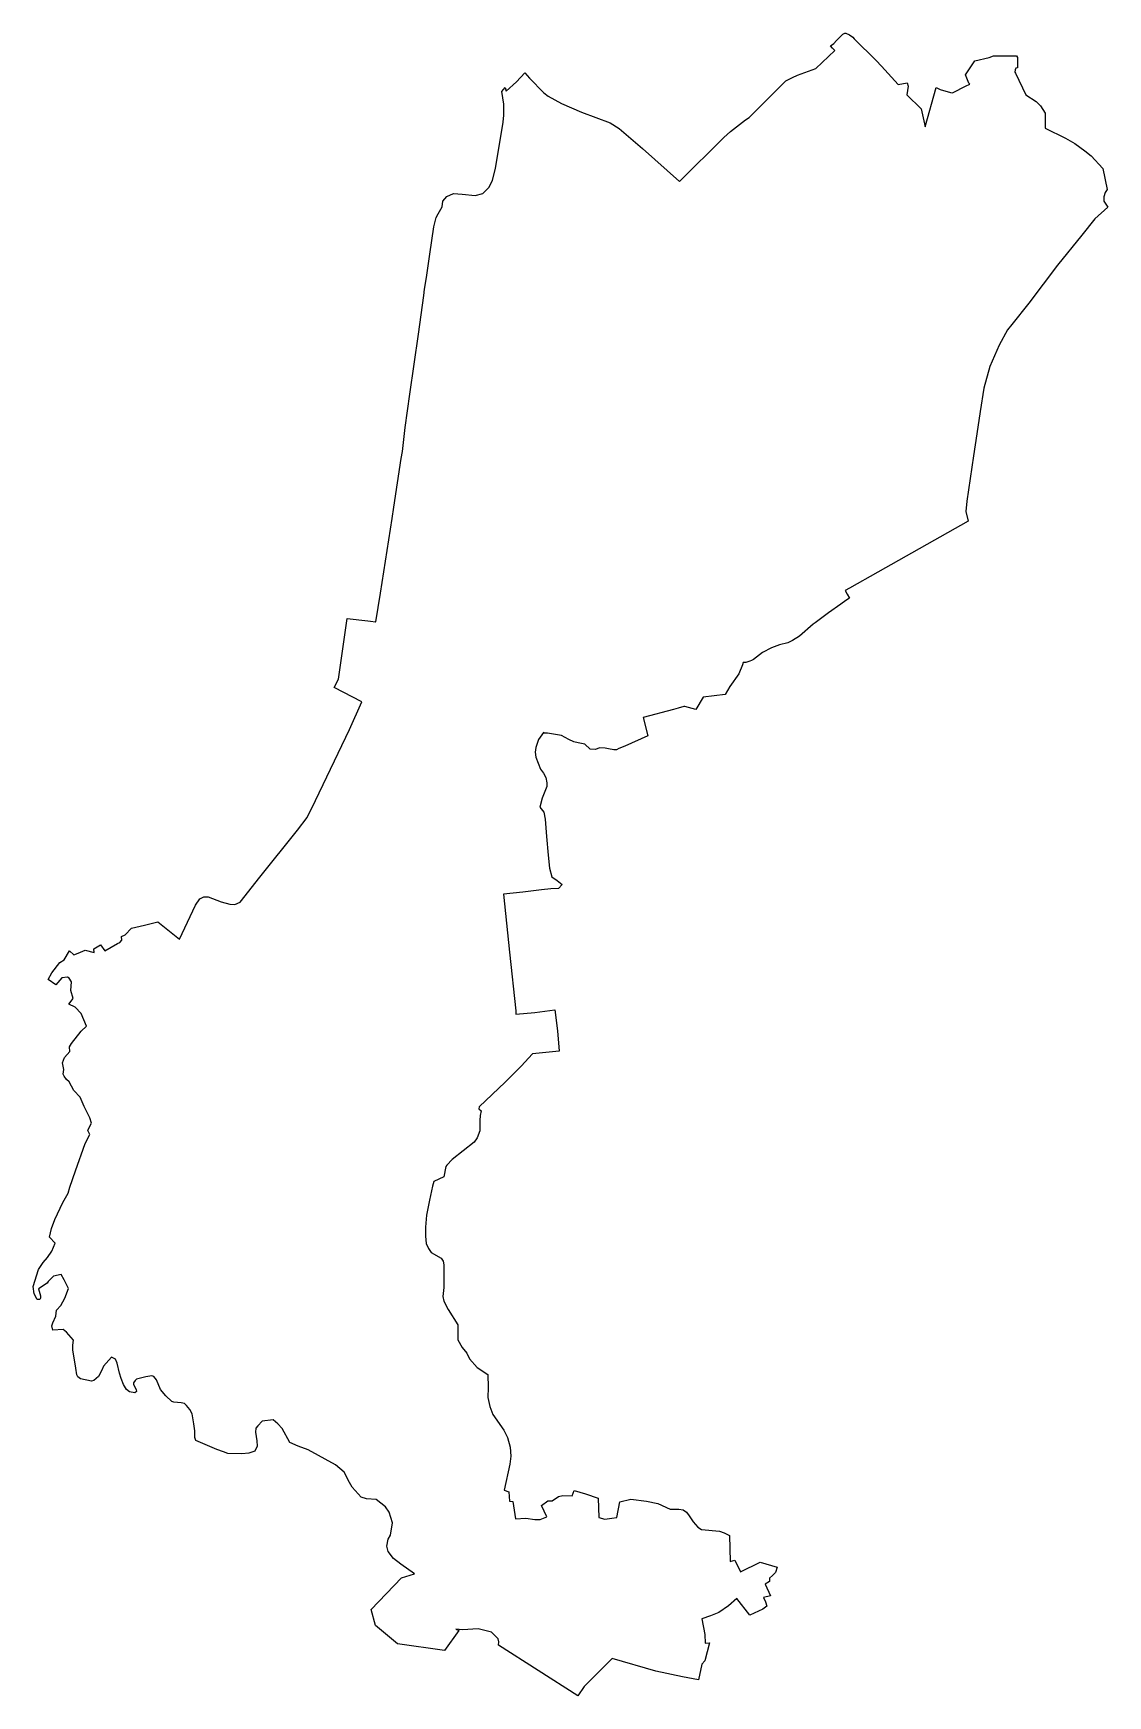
# Model space of a CAD drawing. Header units: metres. Extents: x -30848 to -28909, y -46826 to -43827.
import ezdxf

# ---------------------------------------------------------------- set-up
doc = ezdxf.new("R2010")
doc.units = ezdxf.units.M
doc.header["$MEASUREMENT"] = 0

msp = doc.modelspace()

# ---------------------------------------------------------------- linework, layer by layer
msp.add_lwpolyline([(-29635.5, -46731), (-29628, -46730.5), (-29636.5, -46763.3), (-29641.8, -46769.3), (-29647.5, -46797.2), (-29676.5, -46792.2), (-29724.7, -46781.9), (-29803.5, -46759), (-29854.1, -46809.5), (-29865.6, -46826.2), (-30008.4, -46734.8), (-30007.8, -46729.1), (-30009.1, -46723.2), (-30021, -46711.2), (-30045.6, -46705.3), (-30073.3, -46707), (-30085.7, -46706.3), (-30080.2, -46708.5), (-30106.3, -46744.3), (-30190.9, -46732.6), (-30230.4, -46699.5), (-30238.2, -46670.3), (-30183.4, -46613.6), (-30160.3, -46606.5), (-30184.7, -46588.6), (-30198.1, -46578.3), (-30208, -46566.2), (-30210.2, -46556.5), (-30207.6, -46543.9), (-30203.3, -46536.5), (-30200, -46514.5), (-30206, -46494.8), (-30212.3, -46485.3), (-30229.6, -46472), (-30246.8, -46471), (-30256.6, -46467.8), (-30272.4, -46449.7), (-30277.5, -46441.2), (-30287.3, -46422.7), (-30302.9, -46409.6), (-30352.2, -46382.3), (-30370.4, -46375.8), (-30385.3, -46369.3), (-30399, -46344.1), (-30406.8, -46335.8), (-30415.1, -46328.5), (-30434.8, -46330.8), (-30442.9, -46339.1), (-30446.6, -46343.2), (-30447.1, -46350.5), (-30444.7, -46366.6), (-30444.3, -46376.2), (-30448.2, -46385), (-30458.9, -46388.5), (-30471.5, -46389.8), (-30496.9, -46389), (-30504.7, -46386.4), (-30516.8, -46381.7), (-30554.7, -46365.8), (-30556.7, -46360.2), (-30556.5, -46348.3), (-30558.1, -46335.6), (-30561.4, -46317.4), (-30565.3, -46309.8), (-30571.6, -46302.5), (-30575.5, -46298.8), (-30581.3, -46297.6), (-30594.3, -46296.8), (-30597.9, -46295.2), (-30609.1, -46284.9), (-30618.5, -46273.8), (-30625.9, -46256.5), (-30630.4, -46250.3), (-30633.9, -46248.9), (-30645, -46250.8), (-30661.9, -46254.9), (-30664.5, -46257.4), (-30667.5, -46261.8), (-30667, -46264.8), (-30662.7, -46273.5), (-30661.9, -46277.2), (-30665, -46279.8), (-30674.7, -46278), (-30680.1, -46273.6), (-30685.3, -46264.9), (-30689.5, -46254.1), (-30692.4, -46244.1), (-30696.5, -46226.4), (-30700, -46219), (-30706.7, -46215.5), (-30721.4, -46231.4), (-30724.1, -46238.7), (-30730.4, -46250.5), (-30738.6, -46257.3), (-30743.2, -46258.9), (-30762.7, -46254.5), (-30767.7, -46251.1), (-30769.5, -46247.5), (-30771.4, -46235), (-30776.8, -46202.4), (-30776.6, -46194.4), (-30776.1, -46188.8), (-30775.7, -46184.7), (-30788.3, -46170.5), (-30794.4, -46165.2), (-30812.6, -46166.5), (-30814.6, -46158.8), (-30812.9, -46153.3), (-30807.6, -46141.6), (-30805.9, -46130.5), (-30798.2, -46122.1), (-30791.3, -46108.9), (-30784.6, -46091.3), (-30792.1, -46075.9), (-30797.9, -46066.4), (-30811.6, -46069.3), (-30815.3, -46073), (-30821.1, -46079), (-30823, -46081.8), (-30838.7, -46091.9), (-30834.8, -46104.5), (-30834.9, -46108.8), (-30836.3, -46111.4), (-30840.9, -46111.3), (-30846.3, -46100.9), (-30848.1, -46087.9), (-30838.5, -46057.4), (-30830.4, -46044.6), (-30822.7, -46035.3), (-30814.3, -46024.3), (-30808.8, -46010), (-30819.1, -45998.6), (-30815.4, -45983.2), (-30809.1, -45966.8), (-30794.7, -45936.3), (-30785.4, -45919.4), (-30782.2, -45908.6), (-30771.9, -45879.5), (-30754.7, -45829.9), (-30746.1, -45813.4), (-30749.6, -45806.4), (-30748.5, -45803.2), (-30743.2, -45793.2), (-30746.3, -45783.6), (-30756.5, -45763), (-30763.4, -45746.2), (-30775, -45734.3), (-30783.1, -45718.4), (-30788.1, -45714.7), (-30792.2, -45708.6), (-30794.1, -45704.8), (-30793, -45696.7), (-30795.2, -45684.4), (-30791.9, -45674.9), (-30782.4, -45664.1), (-30782.5, -45655.3), (-30779.3, -45649.4), (-30761.7, -45627.3), (-30751.9, -45618.5), (-30761.8, -45595.7), (-30772.2, -45584.1), (-30783.9, -45578.7), (-30776.2, -45568.4), (-30780.4, -45553.7), (-30779, -45538), (-30783.1, -45531.9), (-30786.5, -45529.7), (-30796.4, -45531.1), (-30807.3, -45543.4), (-30821.5, -45533.9), (-30814.5, -45521.8), (-30800.3, -45503.7), (-30792.1, -45498.6), (-30783, -45482.5), (-30775.1, -45489.3), (-30767.2, -45486.5), (-30754.6, -45481), (-30738.4, -45485.1), (-30739, -45478.7), (-30726.6, -45471.8), (-30719, -45482.1), (-30695.9, -45469.3), (-30692, -45467.4), (-30688.3, -45463.4), (-30689.1, -45456.7), (-30682.5, -45453.3), (-30670.8, -45441.3), (-30647.6, -45435.8), (-30623.1, -45430.2), (-30584.3, -45461.2), (-30555.5, -45399.9), (-30547.6, -45388.5), (-30540.3, -45384.7), (-30532.6, -45384.7), (-30509, -45393.7), (-30493.7, -45398.4), (-30484.2, -45398.7), (-30475, -45394.6), (-30439.2, -45349.7), (-30371.5, -45264.8), (-30354.1, -45241.6), (-30338.7, -45211.4), (-30277.3, -45083.1), (-30255.5, -45033.3), (-30305.2, -45007.1), (-30297.6, -44992.1), (-30281.7, -44882.8), (-30244.5, -44887.3), (-30239.7, -44887.9), (-30230.4, -44888.9), (-30229.7, -44889), (-30221.7, -44837.1), (-30200.3, -44702.4), (-30197.5, -44682), (-30184, -44594), (-30182, -44581.7), (-30177.2, -44538.4), (-30168.4, -44477.9), (-30152.9, -44370.1), (-30143.4, -44300.1), (-30142.1, -44288.7), (-30138.8, -44267.6), (-30132.3, -44225.8), (-30125.1, -44176.3), (-30121.3, -44159.6), (-30117.8, -44152.6), (-30110.1, -44140.2), (-30109, -44130.3), (-30101.9, -44121.6), (-30090.1, -44116.4), (-30074.4, -44117.2), (-30050.5, -44119.8), (-30036.7, -44116.1), (-30025.5, -44105), (-30019.2, -44091.9), (-30014.1, -44071.3), (-30000.3, -43987.3), (-29999.2, -43975.1), (-29999, -43955.2), (-30002.5, -43931.9), (-29996.7, -43925.2), (-29994.9, -43931.8), (-29976.4, -43914.8), (-29960.9, -43898.2), (-29952.7, -43908.3), (-29926.7, -43934.4), (-29918.8, -43940.4), (-29895, -43953.9), (-29858.7, -43969.4), (-29807.3, -43988.9), (-29790.9, -43998.8), (-29748.6, -44034.7), (-29682, -44094.7), (-29601.9, -44015.4), (-29590.1, -44004.1), (-29563.2, -43983), (-29556.2, -43979), (-29490, -43913.2), (-29478, -43907.2), (-29469.1, -43902.8), (-29435.8, -43890.6), (-29401.9, -43858.2), (-29405.7, -43854), (-29409.4, -43850), (-29403.4, -43845.6), (-29398.9, -43840.4), (-29387.5, -43829), (-29386.1, -43828.1), (-29385.2, -43827.5), (-29383.5, -43827.1), (-29381.9, -43827.2), (-29375.3, -43829.7), (-29369.3, -43834.2), (-29366.6, -43836.9), (-29327.1, -43876.4), (-29317.8, -43886.4), (-29287.5, -43919.4), (-29271.5, -43916.6), (-29269.4, -43922.5), (-29271.9, -43938.4), (-29245.7, -43963.6), (-29239, -43996.1), (-29218.7, -43924.7), (-29211.6, -43928.6), (-29193.3, -43934.1), (-29189.2, -43934.5), (-29188.1, -43933.9), (-29166.2, -43922.6), (-29157.9, -43918.9), (-29160.2, -43917), (-29165.8, -43902.4), (-29149.2, -43876.9), (-29123.3, -43870.7), (-29115.2, -43867.6), (-29073.9, -43867.8), (-29071.9, -43871.1), (-29072.4, -43889.6), (-29075.4, -43890.2), (-29076.4, -43892.9), (-29077.1, -43897.4), (-29075.8, -43899.3), (-29057.3, -43937.9), (-29038.4, -43950), (-29030.4, -43957.8), (-29022.1, -43971), (-29022.3, -43998.3), (-28985.3, -44016.4), (-28968.9, -44025.7), (-28950.6, -44039), (-28939.3, -44048.1), (-28918.4, -44071.1), (-28910.6, -44109.1), (-28914, -44114.5), (-28916.2, -44122.2), (-28916.3, -44130.2), (-28909.3, -44140.9), (-28932.6, -44161.8), (-28956.2, -44191.3), (-28999.8, -44245.3), (-29051.7, -44314.1), (-29082.2, -44352.3), (-29090.3, -44362.1), (-29105, -44389.8), (-29122.3, -44428.3), (-29133.2, -44467.6), (-29139.5, -44509.7), (-29145.5, -44549.6), (-29151.4, -44589.3), (-29157.5, -44630.3), (-29163.6, -44671.1), (-29165.1, -44689.8), (-29161, -44707), (-29324.1, -44799), (-29375.3, -44827.9), (-29383.1, -44832.3), (-29379.3, -44838.8), (-29375.2, -44846.2), (-29381.7, -44850.5), (-29391, -44857.2), (-29413, -44872.9), (-29437.4, -44890.4), (-29440.8, -44892.8), (-29465.4, -44914.9), (-29477.9, -44922.7), (-29486.7, -44926.8), (-29501.4, -44930.4), (-29516.2, -44935.5), (-29532, -44944.2), (-29548.4, -44957.1), (-29552.3, -44958.8), (-29555.3, -44960), (-29562.3, -44962.3), (-29567.3, -44962.4), (-29568.2, -44966.4), (-29575.1, -44982.7), (-29591.2, -45005.3), (-29599.4, -45019.8), (-29639.4, -45024.5), (-29652.4, -45047.3), (-29665.9, -45043.6), (-29672.7, -45041.5), (-29674.5, -45041.8), (-29684.6, -45044.8), (-29692.7, -45047.1), (-29747.8, -45061.3), (-29738.9, -45094.7), (-29780.4, -45113.4), (-29791.5, -45117.3), (-29795.9, -45119.8), (-29800.6, -45119.8), (-29810.3, -45117.9), (-29813.1, -45117.4), (-29816.1, -45116.9), (-29826.2, -45116), (-29833.4, -45118.9), (-29843.1, -45118.4), (-29852.7, -45109.5), (-29865.1, -45107.4), (-29872.9, -45105.3), (-29882, -45101.4), (-29895.2, -45093.7), (-29920.1, -45089.6), (-29925.6, -45089.5), (-29927.5, -45088.8), (-29936.4, -45101.4), (-29941.5, -45115.8), (-29942.3, -45124.2), (-29941.1, -45133.3), (-29932.8, -45154.4), (-29927.2, -45161.6), (-29923.4, -45169.5), (-29921.5, -45179.6), (-29921.2, -45185.7), (-29929.9, -45207.1), (-29934.1, -45222.9), (-29926.9, -45232.1), (-29924.6, -45245), (-29922.3, -45276.4), (-29918.8, -45309.6), (-29916.7, -45333.3), (-29912.5, -45349), (-29902.9, -45355.6), (-29893.5, -45362.7), (-29900.6, -45369.7), (-29914, -45370.4), (-29931.1, -45372.4), (-29964.9, -45376.3), (-29999.7, -45380.4), (-29988.7, -45484.7), (-29977.3, -45590.6), (-29977.6, -45596.5), (-29942.8, -45593.6), (-29907.1, -45588.8), (-29902.4, -45626.9), (-29899.3, -45663.1), (-29947.3, -45668.2), (-29967.8, -45690.4), (-29996.8, -45719), (-30043.7, -45763.9), (-30044.4, -45767.3), (-30039.8, -45770.8), (-30041.9, -45779.6), (-30042.5, -45788.4), (-30042.1, -45807.3), (-30047.4, -45820), (-30052.5, -45827.5), (-30092.3, -45858.6), (-30102, -45869), (-30103.9, -45871.3), (-30107.2, -45890.3), (-30125.3, -45898.2), (-30127.6, -45906.6), (-30133.4, -45932), (-30136.6, -45950.1), (-30138.8, -45959.3), (-30140.6, -45980.9), (-30140.6, -45997.1), (-30139.2, -46010.1), (-30135.1, -46019.6), (-30130.3, -46026.4), (-30112.3, -46036.9), (-30108.2, -46042.4), (-30107.2, -46049), (-30107.4, -46089.9), (-30108.9, -46106.1), (-30107.2, -46114.1), (-30099.3, -46129.6), (-30082.1, -46157.2), (-30082.2, -46184.3), (-30074, -46198.2), (-30065.7, -46207.9), (-30060.9, -46218.3), (-30047.3, -46233.8), (-30027.7, -46246.5), (-30027.4, -46270), (-30027.8, -46288.1), (-30024.2, -46304.1), (-30019, -46318.6), (-29998.9, -46347), (-29992.6, -46360.3), (-29987.8, -46377.8), (-29986.4, -46394.2), (-29988.1, -46408.5), (-29998.7, -46455.4), (-29989.9, -46458.3), (-29988.5, -46475.4), (-29982.9, -46475.5), (-29977.9, -46507.2), (-29959.3, -46505.9), (-29942.8, -46508.4), (-29933.5, -46508.2), (-29921.4, -46503.6), (-29931.3, -46483.2), (-29919.8, -46474.6), (-29912, -46474.4), (-29900.3, -46466.6), (-29892.8, -46464.7), (-29875.5, -46465.8), (-29872.1, -46455.6), (-29851.7, -46462.2), (-29828.9, -46470), (-29827.3, -46504.7), (-29816.8, -46507.8), (-29804, -46505.9), (-29795.2, -46504.5), (-29789.5, -46476.2), (-29769.6, -46471.4), (-29741.6, -46474.9), (-29721, -46479.1), (-29698.6, -46489.6), (-29683.3, -46489.6), (-29675.5, -46490.9), (-29669.7, -46495), (-29664.4, -46501.6), (-29657.2, -46512.7), (-29649.2, -46521.9), (-29642.4, -46526.1), (-29610, -46529.1), (-29601.3, -46532), (-29592.1, -46536.9), (-29590.5, -46583.8), (-29582.3, -46581.8), (-29571.9, -46602.4), (-29536.7, -46584.9), (-29505.7, -46594), (-29508.8, -46603.6), (-29514.3, -46609.1), (-29519.5, -46613.9), (-29519.5, -46620.1), (-29527.5, -46624.7), (-29517.9, -46645.8), (-29530.2, -46648.8), (-29527, -46656.8), (-29524.3, -46664.5), (-29531.6, -46669.7), (-29554.9, -46680.6), (-29578.4, -46650.7), (-29593.5, -46664.2), (-29610.8, -46676), (-29625.9, -46682.2), (-29641.8, -46687.6), (-29636.2, -46715.4), (-29635.5, -46731)])

doc.saveas('drawing.dxf')
